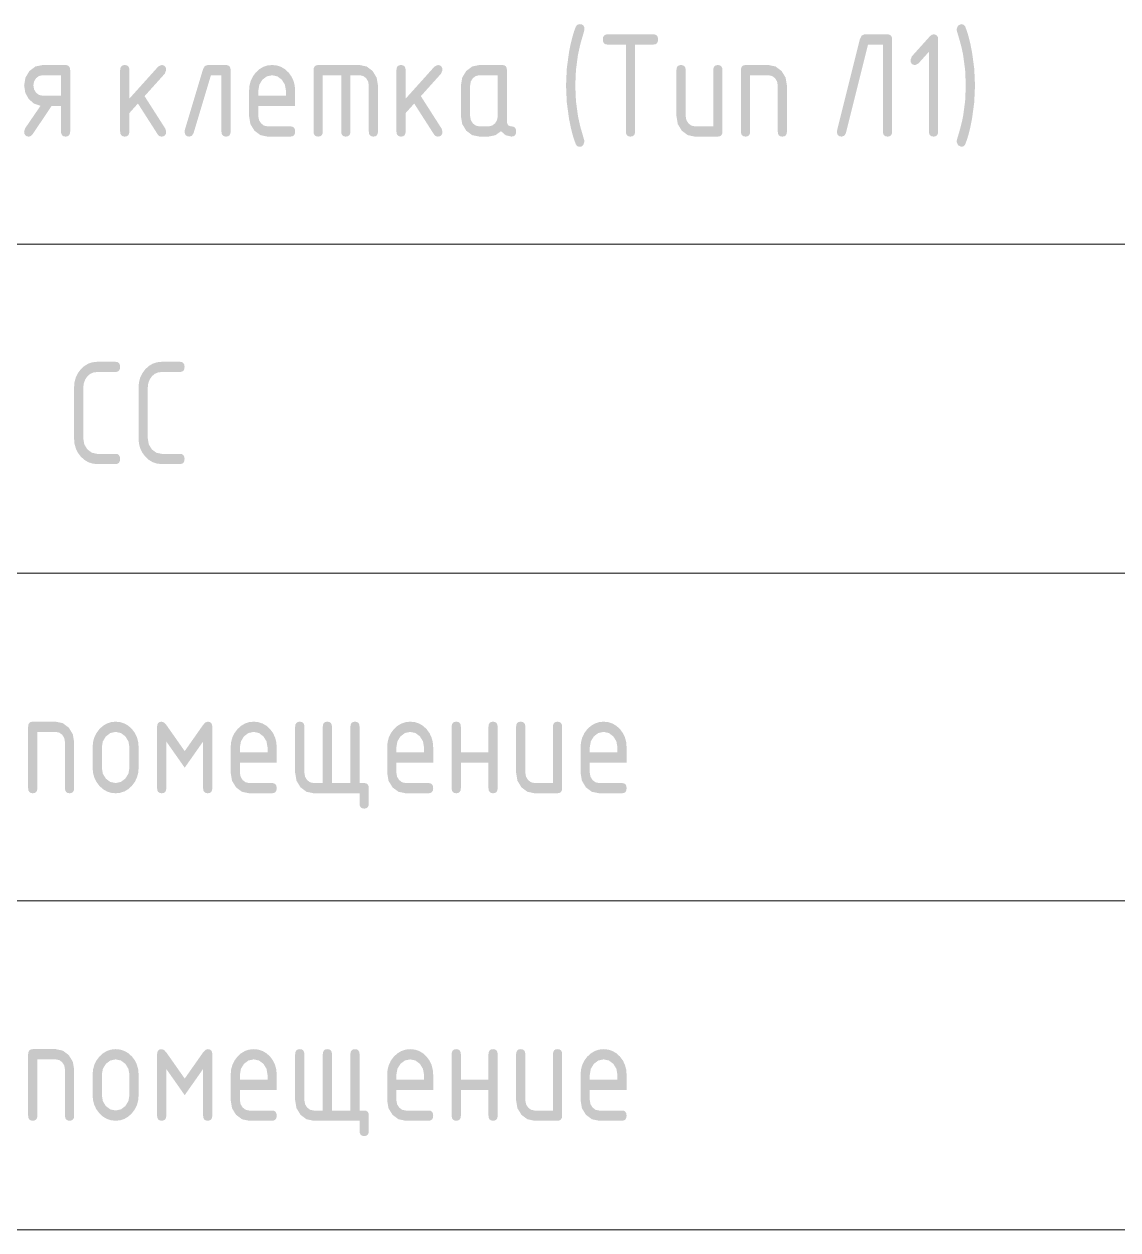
# Model space of a CAD drawing. Header units: millimetres. Extents: x -33838 to 476301, y -41806 to 120107.
# Drawn here: x 168683 to 171354, y 11895 to 14841 of the extents above; entities that cross this region are included whole.
import ezdxf

# ---------------------------------------------------------------- set-up
doc = ezdxf.new("R2010")
doc.units = ezdxf.units.MM
doc.layers.add('0_АР', color=8, linetype='Continuous', lineweight=20)

msp = doc.modelspace()

# ---------------------------------------------------------------- hatches: boundary and pattern name
at = {"layer": '0_АР'}
h = msp.add_hatch(color=7, dxfattribs=at)
h.dxf.hatch_style = 2
h.paths.add_polyline_path([(170028.61076, 14691.18887), (170030.26446, 14653.45127), (170035.22536, 14616.00307), (170040.92356, 14590.41287), (170050.21836, 14558.29087), (170051.04526, 14553.71577), (170047.62766, 14544.95147), (170043.94146, 14542.19537), (170039.63506, 14541.25827), (170033.69576, 14542.73277), (170030.15416, 14547.10117), (170025.57476, 14559.37087), (170021.25896, 14573.86267), (170017.20146, 14590.58687), (170013.39726, 14609.55387), (170007.89196, 14650.01997), (170006.06606, 14691.18887), (170007.89196, 14732.28887), (170013.39726, 14772.76867), (170017.20146, 14791.71237), (170021.25896, 14808.43917), (170025.57476, 14822.94397), (170030.15416, 14835.22137), (170033.69576, 14839.58977), (170039.63506, 14841.06427), (170044.62706, 14840.28047), (170048.19266, 14837.93617), (170050.33206, 14834.04147), (170051.04526, 14828.60677), (170050.21836, 14824.03167), (170040.92356, 14791.90967), (170035.22536, 14766.31947), (170030.26446, 14728.85747)])
h = msp.add_hatch(color=7, dxfattribs=at)
h.dxf.hatch_style = 2
h.paths.add_polyline_path([(170982.43026, 14691.18887), (170980.74906, 14728.85747), (170975.76056, 14766.31947), (170973.39206, 14777.80197), (170970.08306, 14791.24817), (170965.82316, 14806.65807), (170960.60216, 14824.03167), (170959.88556, 14828.60677), (170963.30316, 14837.37117), (170971.29576, 14841.06427), (170977.29016, 14839.58977), (170980.88686, 14835.22137), (170985.43356, 14822.94397), (170989.72696, 14808.43917), (170993.76206, 14791.71237), (170997.53356, 14772.76867), (171003.01816, 14732.28887), (171004.86476, 14691.18887), (171003.01816, 14650.01997), (170997.53356, 14609.55387), (170993.76206, 14590.58687), (170989.72696, 14573.86267), (170985.43356, 14559.37087), (170980.88686, 14547.10117), (170977.29016, 14542.73277), (170971.29576, 14541.25827), (170963.35826, 14545.06167), (170959.88556, 14553.71577), (170960.60216, 14558.29087), (170965.82316, 14575.66447), (170970.08306, 14591.07437), (170973.39206, 14604.52057), (170975.76056, 14616.00307), (170980.74906, 14653.45127)])
h = msp.add_hatch(color=7, dxfattribs=at)
h.dxf.hatch_style = 2
h.paths.add_polyline_path([(170095.94826, 14803.58167), (170096.65186, 14809.04817), (170098.76636, 14812.95917), (170102.29666, 14815.30957), (170107.24816, 14816.09417), (170219.58586, 14816.09417), (170224.50546, 14815.30957), (170228.01946, 14812.95917), (170230.12786, 14809.04817), (170230.83066, 14803.58167), (170230.12786, 14798.12377), (170228.01946, 14794.23167), (170224.50546, 14791.90017), (170219.58586, 14791.12417), (170174.66176, 14791.12417), (170174.66176, 14578.74087), (170173.95896, 14573.25117), (170171.85056, 14569.34267), (170168.33656, 14567.00517), (170163.41696, 14566.22837), (170158.49736, 14567.00517), (170154.98336, 14569.34267), (170152.87496, 14573.25117), (170152.17216, 14578.74087), (170152.17216, 14791.12417), (170107.24816, 14791.12417), (170102.29666, 14791.90017), (170098.76636, 14794.23167), (170096.65186, 14798.12377)])
h = msp.add_hatch(color=7, dxfattribs=at)
h.dxf.hatch_style = 2
h.paths.add_polyline_path([(170734.69426, 14816.09417), (170791.24896, 14816.09417), (170796.16856, 14815.30957), (170799.68256, 14812.95917), (170801.79096, 14809.04817), (170802.49376, 14803.58167), (170802.49376, 14578.74087), (170801.79096, 14573.25117), (170799.68256, 14569.34267), (170796.16856, 14567.00517), (170791.24896, 14566.22837), (170786.32936, 14567.00517), (170782.81536, 14569.34267), (170780.70696, 14573.25117), (170780.00416, 14578.74087), (170780.00416, 14791.12417), (170743.56886, 14791.12417), (170689.60486, 14574.93757), (170685.80836, 14568.39187), (170678.91136, 14566.22837), (170673.95986, 14567.00517), (170670.42946, 14569.34267), (170668.31506, 14573.25117), (170667.61136, 14578.74087), (170668.49336, 14583.26087), (170723.50466, 14803.58167), (170727.83856, 14812.95917)])
h = msp.add_hatch(color=7, dxfattribs=at)
h.dxf.hatch_style = 2
h.paths.add_polyline_path([(170892.35486, 14773.48527), (170866.50286, 14744.71187), (170858.67566, 14741.12897), (170853.72416, 14741.90577), (170850.19386, 14744.24327), (170848.07936, 14748.15177), (170847.37576, 14753.64157), (170850.68306, 14762.35077), (170894.61486, 14811.18837), (170899.04526, 14814.86087), (170903.59966, 14816.09417), (170908.51926, 14815.30957), (170912.03326, 14812.95917), (170914.14166, 14809.04817), (170914.84446, 14803.58167), (170914.84446, 14578.74087), (170914.14166, 14573.25117), (170912.03326, 14569.34267), (170908.51926, 14567.00517), (170903.59966, 14566.22837), (170898.68006, 14567.00517), (170895.16606, 14569.34267), (170893.05766, 14573.25117), (170892.35486, 14578.74087)])
h = msp.add_hatch(color=7, dxfattribs=at)
h.paths.add_polyline_path([(168722.67936, 14641.57947), (168706.81126, 14646.75397), (168693.96106, 14657.84027), (168685.47916, 14673.17097), (168682.66116, 14691.18887), (168685.92706, 14710.54337), (168695.72496, 14726.63197), (168710.23566, 14737.49777), (168727.64026, 14741.12897), (168783.80916, 14741.12897), (168788.72876, 14740.34427), (168792.24276, 14737.99387), (168794.35116, 14734.08287), (168795.05396, 14728.61637), (168795.05396, 14578.74087), (168794.35116, 14573.25117), (168792.24276, 14569.34267), (168788.72876, 14567.00517), (168783.80916, 14566.22837), (168778.89816, 14567.00517), (168775.40306, 14569.34267), (168773.31366, 14573.25117), (168772.61946, 14578.74087), (168772.61946, 14641.19357), (168749.74406, 14641.19357), (168702.94586, 14571.35467), (168698.97016, 14567.50987), (168693.96106, 14566.22837), (168689.00956, 14567.00517), (168685.47916, 14569.34267), (168683.36476, 14573.25117), (168682.66116, 14578.74087), (168684.92106, 14586.29257)])
h.paths.add_polyline_path([(168705.20586, 14691.18887), (168706.85946, 14681.64597), (168711.82036, 14673.54997), (168719.06886, 14667.99647), (168727.64026, 14666.16367), (168772.61946, 14666.16367), (168772.61946, 14716.15887), (168727.64026, 14716.15887), (168718.95176, 14714.31227), (168711.71016, 14708.82777), (168706.82506, 14700.77307)])
h = msp.add_hatch(color=7, dxfattribs=at)
h.dxf.hatch_style = 2
h.paths.add_polyline_path([(168939.65376, 14658.99787), (169010.26436, 14737.54607), (169018.25706, 14741.12897), (169023.17666, 14740.34427), (169026.69066, 14737.99387), (169028.79906, 14734.08287), (169029.50186, 14728.61637), (169026.08426, 14719.96227), (168976.75056, 14665.06127), (169027.29696, 14585.90667), (169029.50186, 14578.52047), (169028.79906, 14573.13487), (169026.69066, 14569.29447), (169023.17666, 14566.99397), (169018.25706, 14566.22837), (169012.93086, 14567.55127), (169008.88636, 14571.51997), (168960.54476, 14647.03647), (168939.65376, 14623.77517), (168939.65376, 14578.74087), (168938.95096, 14573.25117), (168936.84256, 14569.34267), (168933.32856, 14567.00517), (168928.40896, 14566.22837), (168923.45746, 14567.00517), (168919.92706, 14569.34267), (168917.81266, 14573.25117), (168917.10906, 14578.74087), (168917.10906, 14728.61637), (168917.81266, 14734.08287), (168919.92706, 14737.99387), (168923.45746, 14740.34427), (168928.40896, 14741.12897), (168933.32856, 14740.34427), (168936.84256, 14737.99387), (168938.95096, 14734.08287), (168939.65376, 14728.61637)])
h = msp.add_hatch(color=7, dxfattribs=at)
h.dxf.hatch_style = 2
h.paths.add_polyline_path([(169130.78386, 14741.12897), (169175.70796, 14741.12897), (169180.62756, 14740.34427), (169184.14156, 14737.99387), (169186.24996, 14734.08287), (169186.95276, 14728.61637), (169186.95276, 14578.74087), (169186.24996, 14573.25117), (169184.14156, 14569.34267), (169180.62756, 14567.00517), (169175.70796, 14566.22837), (169170.79696, 14567.00517), (169167.30196, 14569.34267), (169165.21246, 14573.25117), (169164.51826, 14578.74087), (169164.51826, 14716.15887), (169138.77656, 14716.15887), (169096.38806, 14574.77217), (169092.44686, 14568.35047), (169085.85986, 14566.22837), (169080.90836, 14567.01557), (169077.37806, 14569.38407), (169075.26366, 14573.34417), (169074.55996, 14578.90627), (169075.11116, 14582.70967), (169119.53916, 14730.93147), (169123.87996, 14738.57267)])
h = msp.add_hatch(color=7, dxfattribs=at)
h.paths.add_polyline_path([(169288.23486, 14716.15887), (169275.29506, 14713.39597), (169264.42236, 14705.13457), (169257.00846, 14693.02167), (169254.55556, 14678.67627), (169254.55556, 14666.16367), (169321.96926, 14666.16367), (169321.96926, 14678.67627), (169319.48876, 14693.02167), (169312.04736, 14705.13457), (169301.13326, 14713.39597)])
h.paths.add_polyline_path([(169254.55556, 14641.19357), (169254.55556, 14616.22357), (169256.20926, 14606.68067), (169261.17016, 14598.58467), (169268.41866, 14593.03117), (169276.99006, 14591.19837), (169333.15886, 14591.19837), (169338.07846, 14590.41467), (169341.59246, 14588.07027), (169343.70086, 14584.17557), (169344.40366, 14578.74087), (169343.70086, 14573.25117), (169341.59246, 14569.34267), (169338.07846, 14567.00517), (169333.15886, 14566.22837), (169276.99006, 14566.22837), (169259.58546, 14569.83187), (169245.07466, 14580.67017), (169235.27686, 14596.79317), (169232.01086, 14616.22357), (169232.01086, 14678.67627), (169233.03496, 14691.14057), (169236.11056, 14702.65407), (169241.24286, 14713.21677), (169248.43706, 14722.82857), (169257.09716, 14730.82727), (169266.62036, 14736.54697), (169277.00126, 14739.98257), (169288.23486, 14741.12897), (169299.59416, 14739.99377), (169310.02856, 14736.59517), (169319.54296, 14730.94347), (169328.14286, 14723.04907), (169335.24146, 14713.48807), (169340.32466, 14702.90907), (169343.38216, 14691.30687), (169344.40366, 14678.67627), (169344.40366, 14641.19357)])
h = msp.add_hatch(color=7, dxfattribs=at)
h.dxf.hatch_style = 2
h.paths.add_polyline_path([(169400.76176, 14741.12897), (169501.85456, 14741.12897), (169519.16276, 14737.46337), (169533.65976, 14726.52177), (169543.48516, 14710.40557), (169546.77866, 14691.18887), (169546.77866, 14578.74087), (169546.07676, 14573.25117), (169543.97436, 14569.34267), (169540.47676, 14567.00517), (169535.58896, 14566.22837), (169530.66936, 14567.00517), (169527.15536, 14569.34267), (169525.04696, 14573.25117), (169524.34416, 14578.74087), (169524.34416, 14691.18887), (169522.70436, 14700.91087), (169517.83986, 14708.93797), (169510.61206, 14714.34677), (169501.85456, 14716.15887), (169479.42016, 14716.15887), (169479.42016, 14578.74087), (169478.71736, 14573.25117), (169476.60896, 14569.34267), (169473.09496, 14567.00517), (169468.17536, 14566.22837), (169463.25576, 14567.00517), (169459.74176, 14569.34267), (169457.63336, 14573.25117), (169456.93056, 14578.74087), (169456.93056, 14716.15887), (169412.00656, 14716.15887), (169412.00656, 14578.74087), (169411.30376, 14573.25117), (169409.19536, 14569.34267), (169405.68136, 14567.00517), (169400.76176, 14566.22837), (169395.81026, 14567.00517), (169392.27986, 14569.34267), (169390.16546, 14573.25117), (169389.46186, 14578.74087), (169389.46186, 14728.61637), (169390.16546, 14734.08287), (169392.27986, 14737.99387), (169395.81026, 14740.34427)])
h = msp.add_hatch(color=7, dxfattribs=at)
h.dxf.hatch_style = 2
h.paths.add_polyline_path([(169614.39856, 14658.99787), (169685.00926, 14737.54607), (169693.00186, 14741.12897), (169697.92146, 14740.34427), (169701.43546, 14737.99387), (169703.54386, 14734.08287), (169704.24666, 14728.61637), (169700.82906, 14719.96227), (169651.49536, 14665.06127), (169702.04176, 14585.90667), (169704.24666, 14578.52047), (169703.54386, 14573.13487), (169701.43546, 14569.29447), (169697.92146, 14566.99397), (169693.00186, 14566.22837), (169687.67576, 14567.55127), (169683.63116, 14571.51997), (169635.28956, 14647.03647), (169614.39856, 14623.77517), (169614.39856, 14578.74087), (169613.69576, 14573.25117), (169611.58736, 14569.34267), (169608.07336, 14567.00517), (169603.15376, 14566.22837), (169598.20226, 14567.00517), (169594.67196, 14569.34267), (169592.55746, 14573.25117), (169591.85386, 14578.74087), (169591.85386, 14728.61637), (169592.55746, 14734.08287), (169594.67196, 14737.99387), (169598.20226, 14740.34427), (169603.15376, 14741.12897), (169608.07336, 14740.34427), (169611.58736, 14737.99387), (169613.69576, 14734.08287), (169614.39856, 14728.61637)])
h = msp.add_hatch(color=7, dxfattribs=at)
h.paths.add_polyline_path([(169884.18716, 14578.74087), (169883.48436, 14573.25117), (169881.37596, 14569.34267), (169877.86196, 14567.00517), (169872.94236, 14566.22837), (169858.67276, 14569.53567), (169847.25576, 14579.45747), (169833.39956, 14569.53567), (169816.77356, 14566.22837), (169794.28396, 14566.22837), (169776.87926, 14569.83187), (169762.36856, 14580.67017), (169752.57076, 14596.79317), (169749.30476, 14616.22357), (169749.30476, 14691.18887), (169752.57076, 14710.54337), (169762.36856, 14726.63197), (169776.87926, 14737.49777), (169794.28396, 14741.12897), (169850.45276, 14741.12897), (169855.37236, 14740.34427), (169858.88636, 14737.99387), (169860.99476, 14734.08287), (169861.69756, 14728.61637), (169861.69756, 14603.71097), (169862.40036, 14598.22117), (169864.50876, 14594.31277), (169868.02276, 14591.97527), (169872.94236, 14591.19837), (169877.86196, 14590.41467), (169881.37596, 14588.07027), (169883.48436, 14584.17557)])
h.paths.add_polyline_path([(169839.26306, 14716.15887), (169794.28396, 14716.15887), (169785.59536, 14714.31227), (169778.35376, 14708.82777), (169773.46866, 14700.77307), (169771.84946, 14691.18887), (169771.84946, 14616.22357), (169773.50316, 14606.68067), (169778.46406, 14598.58467), (169785.71256, 14593.03117), (169794.28396, 14591.19837), (169816.77356, 14591.19837), (169825.42066, 14593.01737), (169832.70366, 14598.47447), (169837.61636, 14606.56347), (169839.26306, 14616.22357)])
h = msp.add_hatch(color=7, dxfattribs=at)
h.dxf.hatch_style = 2
h.paths.add_polyline_path([(170388.10536, 14728.61637), (170388.10536, 14578.74087), (170387.40256, 14573.25117), (170385.29416, 14569.34267), (170381.78016, 14567.00517), (170376.86056, 14566.22837), (170320.69176, 14566.22837), (170303.28716, 14569.83187), (170288.77636, 14580.67017), (170278.97856, 14596.79317), (170275.71256, 14616.22357), (170275.71256, 14728.61637), (170276.41626, 14734.08287), (170278.53066, 14737.99387), (170282.06106, 14740.34427), (170287.01246, 14741.12897), (170291.93206, 14740.34427), (170295.44606, 14737.99387), (170297.55446, 14734.08287), (170298.25726, 14728.61637), (170298.25726, 14616.22357), (170299.91096, 14606.68067), (170304.87186, 14598.58467), (170312.12036, 14593.03117), (170320.69176, 14591.19837), (170365.67086, 14591.19837), (170365.67086, 14728.61637), (170366.36506, 14734.08287), (170368.45456, 14737.99387), (170371.94956, 14740.34427), (170376.86056, 14741.12897), (170381.78016, 14740.34427), (170385.29416, 14737.99387), (170387.40256, 14734.08287)])
h = msp.add_hatch(color=7, dxfattribs=at)
h.dxf.hatch_style = 2
h.paths.add_polyline_path([(170433.16346, 14578.74087), (170433.16346, 14728.61637), (170433.86716, 14734.08287), (170435.98156, 14737.99387), (170439.51196, 14740.34427), (170444.46346, 14741.12897), (170500.63226, 14741.12897), (170517.94046, 14737.46337), (170532.43736, 14726.52177), (170542.26276, 14710.40557), (170545.55626, 14691.18887), (170545.55626, 14578.74087), (170544.85346, 14573.25117), (170542.74506, 14569.34267), (170539.23106, 14567.00517), (170534.31146, 14566.22837), (170529.40056, 14567.00517), (170525.90546, 14569.34267), (170523.81606, 14573.25117), (170523.12186, 14578.74087), (170523.12186, 14691.18887), (170521.48196, 14700.91087), (170516.61746, 14708.93797), (170509.38966, 14714.34677), (170500.63226, 14716.15887), (170455.70816, 14716.15887), (170455.70816, 14578.74087), (170455.00546, 14573.25117), (170452.89706, 14569.34267), (170449.38306, 14567.00517), (170444.46346, 14566.22837), (170439.51196, 14567.00517), (170435.98156, 14569.34267), (170433.86716, 14573.25117)])
h = msp.add_hatch(color=7, dxfattribs=at)
h.dxf.hatch_style = 2
h.paths.add_polyline_path([(168905.74716, 14015.99247), (168910.66676, 14015.20787), (168914.18076, 14012.85747), (168916.28916, 14008.94637), (168916.99196, 14003.47987), (168916.28916, 13998.02197), (168914.18076, 13994.12987), (168910.66676, 13991.79847), (168905.74716, 13991.02247), (168860.82316, 13991.02247), (168851.71686, 13989.85627), (168843.82506, 13986.36467), (168837.14236, 13980.55797), (168831.66386, 13972.44647), (168828.26696, 13963.34457), (168827.14386, 13953.53977), (168827.14386, 13828.57927), (168829.59676, 13814.18567), (168837.01066, 13802.06587), (168847.88336, 13793.83207), (168860.82316, 13791.09667), (168905.74716, 13791.09667), (168910.66676, 13790.31287), (168914.18076, 13787.96847), (168916.28916, 13784.07387), (168916.99196, 13778.63917), (168916.28916, 13773.14947), (168914.18076, 13769.24097), (168910.66676, 13766.90347), (168905.74716, 13766.12657), (168860.82316, 13766.12657), (168849.58956, 13767.26437), (168839.20856, 13770.68107), (168829.68546, 13776.38177), (168821.02536, 13784.37187), (168813.83116, 13793.98447), (168808.69886, 13804.55317), (168805.62326, 13816.08307), (168804.59916, 13828.57927), (168804.59916, 13953.53977), (168805.62326, 13966.00417), (168808.69886, 13977.51767), (168813.83116, 13988.08037), (168821.02536, 13997.69217), (168829.68546, 14005.69077), (168839.20856, 14011.41047), (168849.58956, 14014.84617), (168860.82316, 14015.99247)])
h = msp.add_hatch(color=7, dxfattribs=at)
h.dxf.hatch_style = 2
h.paths.add_polyline_path([(169063.19806, 14015.99247), (169068.11766, 14015.20787), (169071.63166, 14012.85747), (169073.74006, 14008.94637), (169074.44286, 14003.47987), (169073.74006, 13998.02197), (169071.63166, 13994.12987), (169068.11766, 13991.79847), (169063.19806, 13991.02247), (169018.27406, 13991.02247), (169009.16786, 13989.85627), (169001.27596, 13986.36467), (168994.59336, 13980.55797), (168989.11476, 13972.44647), (168985.71786, 13963.34457), (168984.59476, 13953.53977), (168984.59476, 13828.57927), (168987.04776, 13814.18567), (168994.46156, 13802.06587), (169005.33426, 13793.83207), (169018.27406, 13791.09667), (169063.19806, 13791.09667), (169068.11766, 13790.31287), (169071.63166, 13787.96847), (169073.74006, 13784.07387), (169074.44286, 13778.63917), (169073.74006, 13773.14947), (169071.63166, 13769.24097), (169068.11766, 13766.90347), (169063.19806, 13766.12657), (169018.27406, 13766.12657), (169007.04046, 13767.26437), (168996.65956, 13770.68107), (168987.13646, 13776.38177), (168978.47636, 13784.37187), (168971.28206, 13793.98447), (168966.14976, 13804.55317), (168963.07416, 13816.08307), (168962.05006, 13828.57927), (168962.05006, 13953.53977), (168963.07416, 13966.00417), (168966.14976, 13977.51767), (168971.28206, 13988.08037), (168978.47636, 13997.69217), (168987.13646, 14005.69077), (168996.65956, 14011.41047), (169007.04046, 14014.84617), (169018.27406, 14015.99247)])
h = msp.add_hatch(color=7, dxfattribs=at)
h.dxf.hatch_style = 2
h.paths.add_polyline_path([(168692.40356, 12974.30417), (168692.40356, 13124.17957), (168693.10726, 13129.64607), (168695.22166, 13133.55707), (168698.75206, 13135.90757), (168703.70346, 13136.69217), (168759.87236, 13136.69217), (168777.18046, 13133.02657), (168791.67746, 13122.08497), (168801.50286, 13105.96877), (168804.79636, 13086.75207), (168804.79636, 12974.30417), (168804.09356, 12968.81437), (168801.98516, 12964.90587), (168798.47116, 12962.56837), (168793.55156, 12961.79157), (168788.64066, 12962.56837), (168785.14556, 12964.90587), (168783.05616, 12968.81437), (168782.36196, 12974.30417), (168782.36196, 13086.75207), (168780.72206, 13096.47407), (168775.85756, 13104.50117), (168768.62976, 13109.90997), (168759.87236, 13111.72207), (168714.94826, 13111.72207), (168714.94826, 12974.30417), (168714.24546, 12968.81437), (168712.13706, 12964.90587), (168708.62306, 12962.56837), (168703.70346, 12961.79157), (168698.75206, 12962.56837), (168695.22166, 12964.90587), (168693.10726, 12968.81437)])
h = msp.add_hatch(color=7, dxfattribs=at)
h.paths.add_polyline_path([(168849.85456, 13024.24427), (168849.85456, 13074.23947), (168850.87856, 13086.70377), (168853.95416, 13098.21727), (168859.08656, 13108.77997), (168866.28076, 13118.39177), (168874.94086, 13126.39047), (168884.46396, 13132.11017), (168894.84486, 13135.54577), (168906.07846, 13136.69217), (168917.43786, 13135.55697), (168927.87216, 13132.15837), (168937.38666, 13126.50667), (168945.98646, 13118.61227), (168953.08506, 13109.05127), (168958.16836, 13098.47227), (168961.22586, 13086.87007), (168962.24736, 13074.23947), (168962.24736, 13024.24427), (168961.21556, 13011.74797), (168958.12696, 13000.21817), (168952.99206, 12989.64947), (168945.82106, 12980.03677), (168937.16966, 12972.04677), (168927.66546, 12966.34597), (168917.30346, 12962.92927), (168906.07846, 12961.79157), (168894.84486, 12962.92927), (168884.46396, 12966.34597), (168874.94086, 12972.04677), (168866.28076, 12980.03677), (168859.08656, 12989.64947), (168853.95416, 13000.21817), (168850.87856, 13011.74797)])
h.paths.add_polyline_path([(168939.81286, 13024.24427), (168939.81286, 13074.23947), (168937.33236, 13088.58487), (168929.89096, 13100.69777), (168918.97696, 13108.95917), (168906.07846, 13111.72207), (168893.13866, 13108.95917), (168882.26596, 13100.69777), (168874.85216, 13088.58487), (168872.39926, 13074.23947), (168872.39926, 13024.24427), (168874.83836, 13009.73347), (168882.15576, 12997.62057), (168893.02156, 12989.46257), (168906.07846, 12986.76157), (168918.97696, 12989.49697), (168929.89096, 12997.73077), (168937.33236, 13009.85057)])
h = msp.add_hatch(color=7, dxfattribs=at)
h.dxf.hatch_style = 2
h.paths.add_polyline_path([(169074.77416, 13024.24427), (169029.85016, 13088.24037), (169029.85016, 12974.30417), (169029.14736, 12968.81437), (169027.03896, 12964.90587), (169023.52496, 12962.56837), (169018.60536, 12961.79157), (169013.65386, 12962.56837), (169010.12356, 12964.90587), (169008.00916, 12968.81437), (169007.30546, 12974.30417), (169007.30546, 13124.17957), (169008.00916, 13129.64607), (169010.12356, 13133.55707), (169013.65386, 13135.90757), (169018.60536, 13136.69217), (169024.18646, 13134.70777), (169029.85016, 13128.75467), (169074.77416, 13064.75857), (169119.69826, 13128.75467), (169125.32066, 13134.70777), (169130.94306, 13136.69217), (169135.86266, 13135.90757), (169139.37666, 13133.55707), (169141.48506, 13129.64607), (169142.18786, 13124.17957), (169142.18786, 12974.30417), (169141.48506, 12968.81437), (169139.37666, 12964.90587), (169135.86266, 12962.56837), (169130.94306, 12961.79157), (169126.02346, 12962.56837), (169122.50946, 12964.90587), (169120.40106, 12968.81437), (169119.69826, 12974.30417), (169119.69826, 13088.24037)])
h = msp.add_hatch(color=7, dxfattribs=at)
h.paths.add_polyline_path([(169243.29376, 13111.72207), (169230.35396, 13108.95917), (169219.48126, 13100.69777), (169212.06746, 13088.58487), (169209.61446, 13074.23947), (169209.61446, 13061.72687), (169277.02816, 13061.72687), (169277.02816, 13074.23947), (169274.54766, 13088.58487), (169267.10626, 13100.69777), (169256.19216, 13108.95917)])
h.paths.add_polyline_path([(169209.61446, 13036.75677), (169209.61446, 13011.78677), (169211.26816, 13002.24387), (169216.22906, 12994.14787), (169223.47756, 12988.59437), (169232.04896, 12986.76157), (169288.21776, 12986.76157), (169293.13736, 12985.97787), (169296.65136, 12983.63347), (169298.75976, 12979.73877), (169299.46256, 12974.30417), (169298.75976, 12968.81437), (169296.65136, 12964.90587), (169293.13736, 12962.56837), (169288.21776, 12961.79157), (169232.04896, 12961.79157), (169214.64436, 12965.39507), (169200.13356, 12976.23337), (169190.33576, 12992.35647), (169187.06976, 13011.78677), (169187.06976, 13074.23947), (169188.09386, 13086.70377), (169191.16946, 13098.21727), (169196.30176, 13108.77997), (169203.49606, 13118.39177), (169212.15616, 13126.39047), (169221.67926, 13132.11017), (169232.06016, 13135.54577), (169243.29376, 13136.69217), (169254.65306, 13135.55697), (169265.08746, 13132.15837), (169274.60196, 13126.50667), (169283.20176, 13118.61227), (169290.30036, 13109.05127), (169295.38356, 13098.47227), (169298.44116, 13086.87007), (169299.46256, 13074.23947), (169299.46256, 13036.75677)])
h = msp.add_hatch(color=7, dxfattribs=at)
h.dxf.hatch_style = 2
h.paths.add_polyline_path([(169501.83756, 12961.79157), (169389.49986, 12961.79157), (169372.09526, 12965.42957), (169357.58456, 12976.34357), (169347.78666, 12992.49427), (169344.52076, 13011.78677), (169344.52076, 13124.17957), (169345.22436, 13129.64607), (169347.33886, 13133.55707), (169350.86916, 13135.90757), (169355.82066, 13136.69217), (169360.74026, 13135.90757), (169364.25426, 13133.55707), (169366.36266, 13129.64607), (169367.06546, 13124.17957), (169367.06546, 13011.78677), (169368.71906, 13002.24387), (169373.68006, 12994.14787), (169380.92846, 12988.59437), (169389.49986, 12986.76157), (169411.98946, 12986.76157), (169411.98946, 13124.17957), (169412.69226, 13129.64607), (169414.80066, 13133.55707), (169418.31466, 13135.90757), (169423.23426, 13136.69217), (169428.15386, 13135.90757), (169431.66786, 13133.55707), (169433.77626, 13129.64607), (169434.47906, 13124.17957), (169434.47906, 12986.76157), (169479.40306, 12986.76157), (169479.40306, 13124.17957), (169480.10586, 13129.64607), (169482.21426, 13133.55707), (169485.72826, 13135.90757), (169490.64786, 13136.69217), (169495.53566, 13135.90757), (169499.03326, 13133.55707), (169501.13566, 13129.64607), (169501.83756, 13124.17957), (169501.83756, 12986.76157), (169513.08236, 12986.76157), (169518.01056, 12985.97787), (169521.54356, 12983.63347), (169523.67086, 12979.73877), (169524.38226, 12974.30417), (169524.38226, 12936.82147), (169523.67086, 12931.35497), (169521.54356, 12927.44397), (169518.01056, 12925.09347), (169513.08236, 12924.30887), (169508.16276, 12925.09347), (169504.64876, 12927.44397), (169502.54036, 12931.35497), (169501.83756, 12936.82147)])
h = msp.add_hatch(color=7, dxfattribs=at)
h.paths.add_polyline_path([(169625.45016, 13111.72207), (169612.51036, 13108.95917), (169601.63766, 13100.69777), (169594.22376, 13088.58487), (169591.77086, 13074.23947), (169591.77086, 13061.72687), (169659.18446, 13061.72687), (169659.18446, 13074.23947), (169656.70406, 13088.58487), (169649.26266, 13100.69777), (169638.34856, 13108.95917)])
h.paths.add_polyline_path([(169591.77086, 13036.75677), (169591.77086, 13011.78677), (169593.42446, 13002.24387), (169598.38546, 12994.14787), (169605.63396, 12988.59437), (169614.20536, 12986.76157), (169670.37416, 12986.76157), (169675.29376, 12985.97787), (169678.80776, 12983.63347), (169680.91616, 12979.73877), (169681.61896, 12974.30417), (169680.91616, 12968.81437), (169678.80776, 12964.90587), (169675.29376, 12962.56837), (169670.37416, 12961.79157), (169614.20536, 12961.79157), (169596.80066, 12965.39507), (169582.28996, 12976.23337), (169572.49206, 12992.35647), (169569.22616, 13011.78677), (169569.22616, 13074.23947), (169570.25016, 13086.70377), (169573.32586, 13098.21727), (169578.45816, 13108.77997), (169585.65236, 13118.39177), (169594.31246, 13126.39047), (169603.83556, 13132.11017), (169614.21656, 13135.54577), (169625.45016, 13136.69217), (169636.80946, 13135.55697), (169647.24376, 13132.15837), (169656.75826, 13126.50667), (169665.35806, 13118.61227), (169672.45676, 13109.05127), (169677.53996, 13098.47227), (169680.59746, 13086.87007), (169681.61896, 13074.23947), (169681.61896, 13036.75677)])
h = msp.add_hatch(color=7, dxfattribs=at)
h.dxf.hatch_style = 2
h.paths.add_polyline_path([(169749.22176, 13036.75677), (169749.22176, 12974.30417), (169748.51896, 12968.81437), (169746.41056, 12964.90587), (169742.89656, 12962.56837), (169737.97696, 12961.79157), (169733.02556, 12962.56837), (169729.49516, 12964.90587), (169727.38076, 12968.81437), (169726.67706, 12974.30417), (169726.67706, 13124.17957), (169727.38076, 13129.64607), (169729.49516, 13133.55707), (169733.02556, 13135.90757), (169737.97696, 13136.69217), (169742.89656, 13135.90757), (169746.41056, 13133.55707), (169748.51896, 13129.64607), (169749.22176, 13124.17957), (169749.22176, 13061.72687), (169816.63546, 13061.72687), (169816.63546, 13124.17957), (169817.32956, 13129.64607), (169819.41906, 13133.55707), (169822.91406, 13135.90757), (169827.82506, 13136.69217), (169832.74466, 13135.90757), (169836.25866, 13133.55707), (169838.36706, 13129.64607), (169839.06986, 13124.17957), (169839.06986, 12974.30417), (169838.36706, 12968.81437), (169836.25866, 12964.90587), (169832.74466, 12962.56837), (169827.82506, 12961.79157), (169822.91406, 12962.56837), (169819.41906, 12964.90587), (169817.32956, 12968.81437), (169816.63546, 12974.30417), (169816.63546, 13036.75677)])
h = msp.add_hatch(color=7, dxfattribs=at)
h.dxf.hatch_style = 2
h.paths.add_polyline_path([(169996.52086, 13124.17957), (169996.52086, 12974.30417), (169995.81806, 12968.81437), (169993.70966, 12964.90587), (169990.19566, 12962.56837), (169985.27606, 12961.79157), (169929.10716, 12961.79157), (169911.70256, 12965.39507), (169897.19186, 12976.23337), (169887.39396, 12992.35647), (169884.12806, 13011.78677), (169884.12806, 13124.17957), (169884.83166, 13129.64607), (169886.94606, 13133.55707), (169890.47646, 13135.90757), (169895.42796, 13136.69217), (169900.34756, 13135.90757), (169903.86156, 13133.55707), (169905.96996, 13129.64607), (169906.67276, 13124.17957), (169906.67276, 13011.78677), (169908.32636, 13002.24387), (169913.28726, 12994.14787), (169920.53576, 12988.59437), (169929.10716, 12986.76157), (169974.08636, 12986.76157), (169974.08636, 13124.17957), (169974.78056, 13129.64607), (169976.86996, 13133.55707), (169980.36506, 13135.90757), (169985.27606, 13136.69217), (169990.19566, 13135.90757), (169993.70966, 13133.55707), (169995.81806, 13129.64607)])
h = msp.add_hatch(color=7, dxfattribs=at)
h.paths.add_polyline_path([(170097.80286, 13111.72207), (170084.86316, 13108.95917), (170073.99036, 13100.69777), (170066.57656, 13088.58487), (170064.12366, 13074.23947), (170064.12366, 13061.72687), (170131.53726, 13061.72687), (170131.53726, 13074.23947), (170129.05686, 13088.58487), (170121.61536, 13100.69777), (170110.70136, 13108.95917)])
h.paths.add_polyline_path([(170064.12366, 13036.75677), (170064.12366, 13011.78677), (170065.77726, 13002.24387), (170070.73826, 12994.14787), (170077.98676, 12988.59437), (170086.55816, 12986.76157), (170142.72696, 12986.76157), (170147.64656, 12985.97787), (170151.16056, 12983.63347), (170153.26896, 12979.73877), (170153.97176, 12974.30417), (170153.26896, 12968.81437), (170151.16056, 12964.90587), (170147.64656, 12962.56837), (170142.72696, 12961.79157), (170086.55816, 12961.79157), (170069.15346, 12965.39507), (170054.64276, 12976.23337), (170044.84486, 12992.35647), (170041.57896, 13011.78677), (170041.57896, 13074.23947), (170042.60296, 13086.70377), (170045.67866, 13098.21727), (170050.81096, 13108.77997), (170058.00516, 13118.39177), (170066.66526, 13126.39047), (170076.18836, 13132.11017), (170086.56936, 13135.54577), (170097.80286, 13136.69217), (170109.16226, 13135.55697), (170119.59656, 13132.15837), (170129.11106, 13126.50667), (170137.71086, 13118.61227), (170144.80956, 13109.05127), (170149.89276, 13098.47227), (170152.95026, 13086.87007), (170153.97176, 13074.23947), (170153.97176, 13036.75677)])
h = msp.add_hatch(color=7, dxfattribs=at)
h.dxf.hatch_style = 2
h.paths.add_polyline_path([(168692.40356, 12174.20237), (168692.40356, 12324.07787), (168693.10726, 12329.54437), (168695.22166, 12333.45537), (168698.75206, 12335.80577), (168703.70346, 12336.59037), (168759.87236, 12336.59037), (168777.18046, 12332.92487), (168791.67746, 12321.98317), (168801.50286, 12305.86707), (168804.79636, 12286.65027), (168804.79636, 12174.20237), (168804.09356, 12168.71267), (168801.98516, 12164.80417), (168798.47116, 12162.46667), (168793.55156, 12161.68977), (168788.64066, 12162.46667), (168785.14556, 12164.80417), (168783.05616, 12168.71267), (168782.36196, 12174.20237), (168782.36196, 12286.65027), (168780.72206, 12296.37237), (168775.85756, 12304.39947), (168768.62976, 12309.80827), (168759.87236, 12311.62037), (168714.94826, 12311.62037), (168714.94826, 12174.20237), (168714.24546, 12168.71267), (168712.13706, 12164.80417), (168708.62306, 12162.46667), (168703.70346, 12161.68977), (168698.75206, 12162.46667), (168695.22166, 12164.80417), (168693.10726, 12168.71267)])
h = msp.add_hatch(color=7, dxfattribs=at)
h.paths.add_polyline_path([(168849.85456, 12224.14247), (168849.85456, 12274.13777), (168850.87856, 12286.60207), (168853.95416, 12298.11557), (168859.08656, 12308.67827), (168866.28076, 12318.29007), (168874.94086, 12326.28877), (168884.46396, 12332.00847), (168894.84486, 12335.44407), (168906.07846, 12336.59037), (168917.43786, 12335.45527), (168927.87216, 12332.05667), (168937.38666, 12326.40497), (168945.98646, 12318.51057), (168953.08506, 12308.94957), (168958.16836, 12298.37057), (168961.22586, 12286.76827), (168962.24736, 12274.13777), (168962.24736, 12224.14247), (168961.21556, 12211.64627), (168958.12696, 12200.11637), (168952.99206, 12189.54767), (168945.82106, 12179.93507), (168937.16966, 12171.94497), (168927.66546, 12166.24427), (168917.30346, 12162.82757), (168906.07846, 12161.68977), (168894.84486, 12162.82757), (168884.46396, 12166.24427), (168874.94086, 12171.94497), (168866.28076, 12179.93507), (168859.08656, 12189.54767), (168853.95416, 12200.11637), (168850.87856, 12211.64627)])
h.paths.add_polyline_path([(168939.81286, 12224.14247), (168939.81286, 12274.13777), (168937.33236, 12288.48307), (168929.89096, 12300.59607), (168918.97696, 12308.85737), (168906.07846, 12311.62037), (168893.13866, 12308.85737), (168882.26596, 12300.59607), (168874.85216, 12288.48307), (168872.39926, 12274.13777), (168872.39926, 12224.14247), (168874.83836, 12209.63177), (168882.15576, 12197.51877), (168893.02156, 12189.36077), (168906.07846, 12186.65987), (168918.97696, 12189.39527), (168929.89096, 12197.62907), (168937.33236, 12209.74887)])
h = msp.add_hatch(color=7, dxfattribs=at)
h.dxf.hatch_style = 2
h.paths.add_polyline_path([(169074.77416, 12224.14247), (169029.85016, 12288.13857), (169029.85016, 12174.20237), (169029.14736, 12168.71267), (169027.03896, 12164.80417), (169023.52496, 12162.46667), (169018.60536, 12161.68977), (169013.65386, 12162.46667), (169010.12356, 12164.80417), (169008.00916, 12168.71267), (169007.30546, 12174.20237), (169007.30546, 12324.07787), (169008.00916, 12329.54437), (169010.12356, 12333.45537), (169013.65386, 12335.80577), (169018.60536, 12336.59037), (169024.18646, 12334.60607), (169029.85016, 12328.65287), (169074.77416, 12264.65687), (169119.69826, 12328.65287), (169125.32066, 12334.60607), (169130.94306, 12336.59037), (169135.86266, 12335.80577), (169139.37666, 12333.45537), (169141.48506, 12329.54437), (169142.18786, 12324.07787), (169142.18786, 12174.20237), (169141.48506, 12168.71267), (169139.37666, 12164.80417), (169135.86266, 12162.46667), (169130.94306, 12161.68977), (169126.02346, 12162.46667), (169122.50946, 12164.80417), (169120.40106, 12168.71267), (169119.69826, 12174.20237), (169119.69826, 12288.13857)])
h = msp.add_hatch(color=7, dxfattribs=at)
h.paths.add_polyline_path([(169243.29376, 12311.62037), (169230.35396, 12308.85737), (169219.48126, 12300.59607), (169212.06746, 12288.48307), (169209.61446, 12274.13777), (169209.61446, 12261.62517), (169277.02816, 12261.62517), (169277.02816, 12274.13777), (169274.54766, 12288.48307), (169267.10626, 12300.59607), (169256.19216, 12308.85737)])
h.paths.add_polyline_path([(169209.61446, 12236.65507), (169209.61446, 12211.68507), (169211.26816, 12202.14217), (169216.22906, 12194.04617), (169223.47756, 12188.49267), (169232.04896, 12186.65987), (169288.21776, 12186.65987), (169293.13736, 12185.87607), (169296.65136, 12183.53167), (169298.75976, 12179.63707), (169299.46256, 12174.20237), (169298.75976, 12168.71267), (169296.65136, 12164.80417), (169293.13736, 12162.46667), (169288.21776, 12161.68977), (169232.04896, 12161.68977), (169214.64436, 12165.29337), (169200.13356, 12176.13167), (169190.33576, 12192.25467), (169187.06976, 12211.68507), (169187.06976, 12274.13777), (169188.09386, 12286.60207), (169191.16946, 12298.11557), (169196.30176, 12308.67827), (169203.49606, 12318.29007), (169212.15616, 12326.28877), (169221.67926, 12332.00847), (169232.06016, 12335.44407), (169243.29376, 12336.59037), (169254.65306, 12335.45527), (169265.08746, 12332.05667), (169274.60196, 12326.40497), (169283.20176, 12318.51057), (169290.30036, 12308.94957), (169295.38356, 12298.37057), (169298.44116, 12286.76827), (169299.46256, 12274.13777), (169299.46256, 12236.65507)])
h = msp.add_hatch(color=7, dxfattribs=at)
h.dxf.hatch_style = 2
h.paths.add_polyline_path([(169501.83756, 12161.68977), (169389.49986, 12161.68977), (169372.09526, 12165.32787), (169357.58456, 12176.24187), (169347.78666, 12192.39247), (169344.52076, 12211.68507), (169344.52076, 12324.07787), (169345.22436, 12329.54437), (169347.33886, 12333.45537), (169350.86916, 12335.80577), (169355.82066, 12336.59037), (169360.74026, 12335.80577), (169364.25426, 12333.45537), (169366.36266, 12329.54437), (169367.06546, 12324.07787), (169367.06546, 12211.68507), (169368.71906, 12202.14217), (169373.68006, 12194.04617), (169380.92846, 12188.49267), (169389.49986, 12186.65987), (169411.98946, 12186.65987), (169411.98946, 12324.07787), (169412.69226, 12329.54437), (169414.80066, 12333.45537), (169418.31466, 12335.80577), (169423.23426, 12336.59037), (169428.15386, 12335.80577), (169431.66786, 12333.45537), (169433.77626, 12329.54437), (169434.47906, 12324.07787), (169434.47906, 12186.65987), (169479.40306, 12186.65987), (169479.40306, 12324.07787), (169480.10586, 12329.54437), (169482.21426, 12333.45537), (169485.72826, 12335.80577), (169490.64786, 12336.59037), (169495.53566, 12335.80577), (169499.03326, 12333.45537), (169501.13566, 12329.54437), (169501.83756, 12324.07787), (169501.83756, 12186.65987), (169513.08236, 12186.65987), (169518.01056, 12185.87607), (169521.54356, 12183.53167), (169523.67086, 12179.63707), (169524.38226, 12174.20237), (169524.38226, 12136.71977), (169523.67086, 12131.25327), (169521.54356, 12127.34217), (169518.01056, 12124.99177), (169513.08236, 12124.20717), (169508.16276, 12124.99177), (169504.64876, 12127.34217), (169502.54036, 12131.25327), (169501.83756, 12136.71977)])
h = msp.add_hatch(color=7, dxfattribs=at)
h.paths.add_polyline_path([(169625.45016, 12311.62037), (169612.51036, 12308.85737), (169601.63766, 12300.59607), (169594.22376, 12288.48307), (169591.77086, 12274.13777), (169591.77086, 12261.62517), (169659.18446, 12261.62517), (169659.18446, 12274.13777), (169656.70406, 12288.48307), (169649.26266, 12300.59607), (169638.34856, 12308.85737)])
h.paths.add_polyline_path([(169591.77086, 12236.65507), (169591.77086, 12211.68507), (169593.42446, 12202.14217), (169598.38546, 12194.04617), (169605.63396, 12188.49267), (169614.20536, 12186.65987), (169670.37416, 12186.65987), (169675.29376, 12185.87607), (169678.80776, 12183.53167), (169680.91616, 12179.63707), (169681.61896, 12174.20237), (169680.91616, 12168.71267), (169678.80776, 12164.80417), (169675.29376, 12162.46667), (169670.37416, 12161.68977), (169614.20536, 12161.68977), (169596.80066, 12165.29337), (169582.28996, 12176.13167), (169572.49206, 12192.25467), (169569.22616, 12211.68507), (169569.22616, 12274.13777), (169570.25016, 12286.60207), (169573.32586, 12298.11557), (169578.45816, 12308.67827), (169585.65236, 12318.29007), (169594.31246, 12326.28877), (169603.83556, 12332.00847), (169614.21656, 12335.44407), (169625.45016, 12336.59037), (169636.80946, 12335.45527), (169647.24376, 12332.05667), (169656.75826, 12326.40497), (169665.35806, 12318.51057), (169672.45676, 12308.94957), (169677.53996, 12298.37057), (169680.59746, 12286.76827), (169681.61896, 12274.13777), (169681.61896, 12236.65507)])
h = msp.add_hatch(color=7, dxfattribs=at)
h.dxf.hatch_style = 2
h.paths.add_polyline_path([(169749.22176, 12236.65507), (169749.22176, 12174.20237), (169748.51896, 12168.71267), (169746.41056, 12164.80417), (169742.89656, 12162.46667), (169737.97696, 12161.68977), (169733.02556, 12162.46667), (169729.49516, 12164.80417), (169727.38076, 12168.71267), (169726.67706, 12174.20237), (169726.67706, 12324.07787), (169727.38076, 12329.54437), (169729.49516, 12333.45537), (169733.02556, 12335.80577), (169737.97696, 12336.59037), (169742.89656, 12335.80577), (169746.41056, 12333.45537), (169748.51896, 12329.54437), (169749.22176, 12324.07787), (169749.22176, 12261.62517), (169816.63546, 12261.62517), (169816.63546, 12324.07787), (169817.32956, 12329.54437), (169819.41906, 12333.45537), (169822.91406, 12335.80577), (169827.82506, 12336.59037), (169832.74466, 12335.80577), (169836.25866, 12333.45537), (169838.36706, 12329.54437), (169839.06986, 12324.07787), (169839.06986, 12174.20237), (169838.36706, 12168.71267), (169836.25866, 12164.80417), (169832.74466, 12162.46667), (169827.82506, 12161.68977), (169822.91406, 12162.46667), (169819.41906, 12164.80417), (169817.32956, 12168.71267), (169816.63546, 12174.20237), (169816.63546, 12236.65507)])
h = msp.add_hatch(color=7, dxfattribs=at)
h.dxf.hatch_style = 2
h.paths.add_polyline_path([(169996.52086, 12324.07787), (169996.52086, 12174.20237), (169995.81806, 12168.71267), (169993.70966, 12164.80417), (169990.19566, 12162.46667), (169985.27606, 12161.68977), (169929.10716, 12161.68977), (169911.70256, 12165.29337), (169897.19186, 12176.13167), (169887.39396, 12192.25467), (169884.12806, 12211.68507), (169884.12806, 12324.07787), (169884.83166, 12329.54437), (169886.94606, 12333.45537), (169890.47646, 12335.80577), (169895.42796, 12336.59037), (169900.34756, 12335.80577), (169903.86156, 12333.45537), (169905.96996, 12329.54437), (169906.67276, 12324.07787), (169906.67276, 12211.68507), (169908.32636, 12202.14217), (169913.28726, 12194.04617), (169920.53576, 12188.49267), (169929.10716, 12186.65987), (169974.08636, 12186.65987), (169974.08636, 12324.07787), (169974.78056, 12329.54437), (169976.86996, 12333.45537), (169980.36506, 12335.80577), (169985.27606, 12336.59037), (169990.19566, 12335.80577), (169993.70966, 12333.45537), (169995.81806, 12329.54437)])
h = msp.add_hatch(color=7, dxfattribs=at)
h.paths.add_polyline_path([(170097.80286, 12311.62037), (170084.86316, 12308.85737), (170073.99036, 12300.59607), (170066.57656, 12288.48307), (170064.12366, 12274.13777), (170064.12366, 12261.62517), (170131.53726, 12261.62517), (170131.53726, 12274.13777), (170129.05686, 12288.48307), (170121.61536, 12300.59607), (170110.70136, 12308.85737)])
h.paths.add_polyline_path([(170064.12366, 12236.65507), (170064.12366, 12211.68507), (170065.77726, 12202.14217), (170070.73826, 12194.04617), (170077.98676, 12188.49267), (170086.55816, 12186.65987), (170142.72696, 12186.65987), (170147.64656, 12185.87607), (170151.16056, 12183.53167), (170153.26896, 12179.63707), (170153.97176, 12174.20237), (170153.26896, 12168.71267), (170151.16056, 12164.80417), (170147.64656, 12162.46667), (170142.72696, 12161.68977), (170086.55816, 12161.68977), (170069.15346, 12165.29337), (170054.64276, 12176.13167), (170044.84486, 12192.25467), (170041.57896, 12211.68507), (170041.57896, 12274.13777), (170042.60296, 12286.60207), (170045.67866, 12298.11557), (170050.81096, 12308.67827), (170058.00516, 12318.29007), (170066.66526, 12326.28877), (170076.18836, 12332.00847), (170086.56936, 12335.44407), (170097.80286, 12336.59037), (170109.16226, 12335.45527), (170119.59656, 12332.05667), (170129.11106, 12326.40497), (170137.71086, 12318.51057), (170144.80956, 12308.94957), (170149.89276, 12298.37057), (170152.95026, 12286.76827), (170153.97176, 12274.13777), (170153.97176, 12236.65507)])

# ---------------------------------------------------------------- linework, layer by layer
at = {"layer": '0_АР', "color": 7, "lineweight": 0}
for points in [[(177124.58286, 14303.76107), (175126.44516, 14303.76107), (167125.42796, 14303.76107), (165622.59136, 14303.76107)], [(177124.58286, 13499.42607), (175126.44516, 13499.42607), (167125.42796, 13499.42607), (165622.59136, 13499.42607)], [(177124.58286, 12699.32427), (175126.44516, 12699.32427), (167125.42796, 12699.32427), (165622.59136, 12699.32427)], [(177124.58286, 11894.98927), (175126.44516, 11894.98927), (167125.42796, 11894.98927), (165622.59136, 11894.98927)]]:
    msp.add_lwpolyline(points, dxfattribs=at)

doc.saveas('drawing.dxf')
